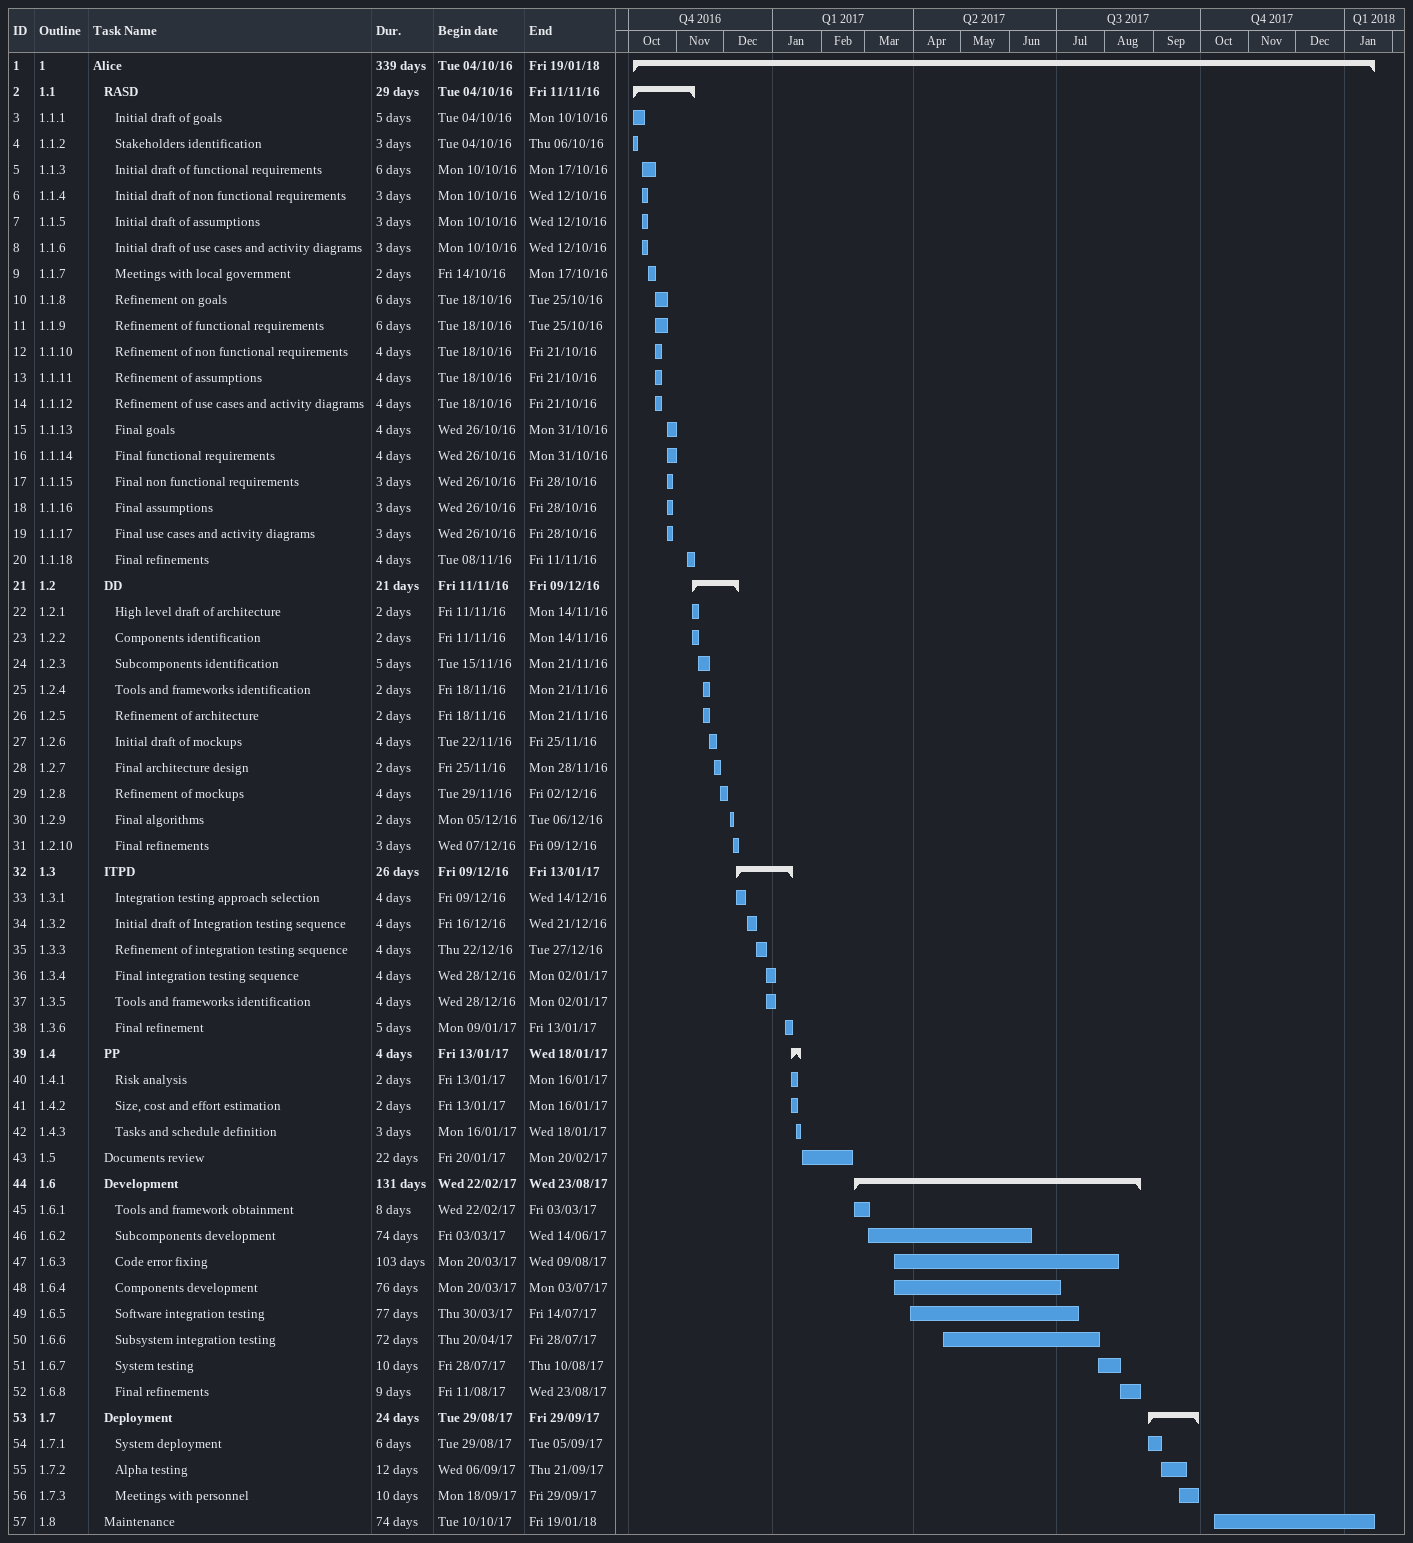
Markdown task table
| ID | WBS | Task | Duration | Start | Finish |
|---|---|---|---|---|---|
| 1 | 1 | **Alice** | 339d | 2016-10-04 | 2018-01-19 |
| 2 | 1.1 | **RASD** | 29d | 2016-10-04 | 2016-11-11 |
| 3 | 1.1.1 | Initial draft of goals | 5d | 2016-10-04 | 2016-10-10 |
| 4 | 1.1.2 | Stakeholders identification | 3d | 2016-10-04 | 2016-10-06 |
| 5 | 1.1.3 | Initial draft of functional requirements | 6d | 2016-10-10 | 2016-10-17 |
| 6 | 1.1.4 | Initial draft of non functional requirements | 3d | 2016-10-10 | 2016-10-12 |
| 7 | 1.1.5 | Initial draft of assumptions | 3d | 2016-10-10 | 2016-10-12 |
| 8 | 1.1.6 | Initial draft of use cases and activity diagrams | 3d | 2016-10-10 | 2016-10-12 |
| 9 | 1.1.7 | Meetings with local government | 2d | 2016-10-14 | 2016-10-17 |
| 10 | 1.1.8 | Refinement on goals | 6d | 2016-10-18 | 2016-10-25 |
| 11 | 1.1.9 | Refinement of functional requirements | 6d | 2016-10-18 | 2016-10-25 |
| 12 | 1.1.10 | Refinement of non functional requirements | 4d | 2016-10-18 | 2016-10-21 |
| 13 | 1.1.11 | Refinement of assumptions | 4d | 2016-10-18 | 2016-10-21 |
| 14 | 1.1.12 | Refinement of use cases and activity diagrams | 4d | 2016-10-18 | 2016-10-21 |
| 15 | 1.1.13 | Final goals | 4d | 2016-10-26 | 2016-10-31 |
| 16 | 1.1.14 | Final functional requirements | 4d | 2016-10-26 | 2016-10-31 |
| 17 | 1.1.15 | Final non functional requirements | 3d | 2016-10-26 | 2016-10-28 |
| 18 | 1.1.16 | Final assumptions | 3d | 2016-10-26 | 2016-10-28 |
| 19 | 1.1.17 | Final use cases and activity diagrams | 3d | 2016-10-26 | 2016-10-28 |
| 20 | 1.1.18 | Final refinements | 4d | 2016-11-08 | 2016-11-11 |
| 21 | 1.2 | **DD** | 21d | 2016-11-11 | 2016-12-09 |
| 22 | 1.2.1 | High level draft of architecture | 2d | 2016-11-11 | 2016-11-14 |
| 23 | 1.2.2 | Components identification | 2d | 2016-11-11 | 2016-11-14 |
| 24 | 1.2.3 | Subcomponents identification | 5d | 2016-11-15 | 2016-11-21 |
| 25 | 1.2.4 | Tools and frameworks identification | 2d | 2016-11-18 | 2016-11-21 |
| 26 | 1.2.5 | Refinement of architecture | 2d | 2016-11-18 | 2016-11-21 |
| 27 | 1.2.6 | Initial draft of mockups | 4d | 2016-11-22 | 2016-11-25 |
| 28 | 1.2.7 | Final architecture design | 2d | 2016-11-25 | 2016-11-28 |
| 29 | 1.2.8 | Refinement of mockups | 4d | 2016-11-29 | 2016-12-02 |
| 30 | 1.2.9 | Final algorithms | 2d | 2016-12-05 | 2016-12-06 |
| 31 | 1.2.10 | Final refinements | 3d | 2016-12-07 | 2016-12-09 |
| 32 | 1.3 | **ITPD** | 26d | 2016-12-09 | 2017-01-13 |
| 33 | 1.3.1 | Integration testing approach selection | 4d | 2016-12-09 | 2016-12-14 |
| 34 | 1.3.2 | Initial draft of Integration testing sequence | 4d | 2016-12-16 | 2016-12-21 |
| 35 | 1.3.3 | Refinement of integration testing sequence | 4d | 2016-12-22 | 2016-12-27 |
| 36 | 1.3.4 | Final integration testing sequence | 4d | 2016-12-28 | 2017-01-02 |
| 37 | 1.3.5 | Tools and frameworks identification | 4d | 2016-12-28 | 2017-01-02 |
| 38 | 1.3.6 | Final refinement | 5d | 2017-01-09 | 2017-01-13 |
| 39 | 1.4 | **PP** | 4d | 2017-01-13 | 2017-01-18 |
| 40 | 1.4.1 | Risk analysis | 2d | 2017-01-13 | 2017-01-16 |
| 41 | 1.4.2 | Size, cost and effort estimation | 2d | 2017-01-13 | 2017-01-16 |
| 42 | 1.4.3 | Tasks and schedule definition | 3d | 2017-01-16 | 2017-01-18 |
| 43 | 1.5 | Documents review | 22d | 2017-01-20 | 2017-02-20 |
| 44 | 1.6 | **Development** | 131d | 2017-02-22 | 2017-08-23 |
| 45 | 1.6.1 | Tools and framework obtainment | 8d | 2017-02-22 | 2017-03-03 |
| 46 | 1.6.2 | Subcomponents development | 74d | 2017-03-03 | 2017-06-14 |
| 47 | 1.6.3 | Code error fixing | 103d | 2017-03-20 | 2017-08-09 |
| 48 | 1.6.4 | Components development | 76d | 2017-03-20 | 2017-07-03 |
| 49 | 1.6.5 | Software integration testing | 77d | 2017-03-30 | 2017-07-14 |
| 50 | 1.6.6 | Subsystem integration testing | 72d | 2017-04-20 | 2017-07-28 |
| 51 | 1.6.7 | System testing | 10d | 2017-07-28 | 2017-08-10 |
| 52 | 1.6.8 | Final refinements | 9d | 2017-08-11 | 2017-08-23 |
| 53 | 1.7 | **Deployment** | 24d | 2017-08-29 | 2017-09-29 |
| 54 | 1.7.1 | System deployment | 6d | 2017-08-29 | 2017-09-05 |
| 55 | 1.7.2 | Alpha testing | 12d | 2017-09-06 | 2017-09-21 |
| 56 | 1.7.3 | Meetings with personnel | 10d | 2017-09-18 | 2017-09-29 |
| 57 | 1.8 | Maintenance | 74d | 2017-10-10 | 2018-01-19 |
